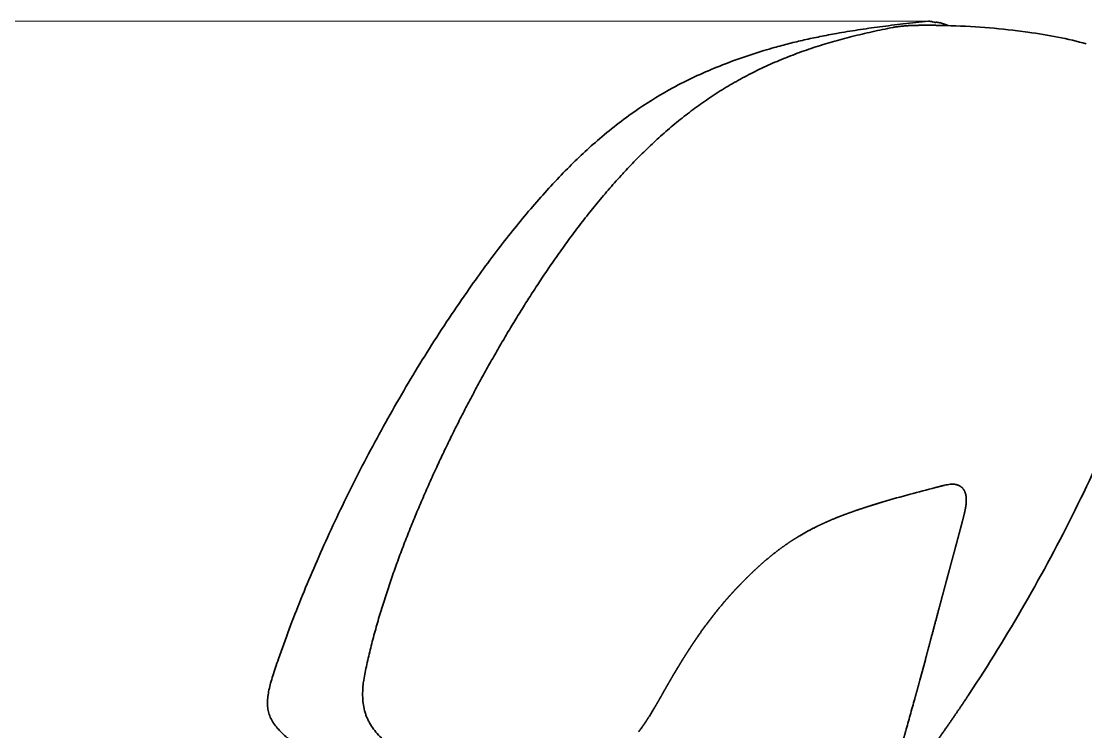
# Model space of a CAD drawing. Header units: millimetres. Extents: x 120 to 10915, y 515 to 8014.
# Drawn here: x 940.4 to 1227.4, y 3466.8 to 3658.3 of the extents above; entities that cross this region are included whole.
import ezdxf

# ---------------------------------------------------------------- set-up
doc = ezdxf.new("R2010")
doc.units = ezdxf.units.MM
doc.layers.get('0').update_dxf_attribs({"lineweight": 13})
doc.layers.add('201_Dimensions', color=7, linetype='Continuous', lineweight=13)
doc.layers.add('206_Cab_side_and_top_view', color=7, linetype='Continuous', lineweight=13)

# ---------------------------------------------------------------- blocks, each defined once
blk = doc.blocks.new('2488798_1')
at = {"layer": '206_Cab_side_and_top_view', "color": 3, "lineweight": 35}
for p, q in [((1188.14, 1487.22), (1188.37, 1487.21)), ((1211.76, 1485.38), (1208.97, 1485.76)), ((1186.9, 1362.6), (1186.91, 1362.6)), ((1194.15, 1353.5), (1194.12, 1353.41)), ((1184.16, 1316.17), (1182.69, 1310.67)), ((1182.69, 1310.67), (1182.49, 1309.94)), ((1032.44, 1306.5), (1032.42, 1306.49)), ((1032.42, 1306.49), (1032.44, 1306.47))]:
    blk.add_line(p, q, dxfattribs=at)
for centre, radius, start, end in [((1183.38, 1476.13), 12.37, 73.9598, 76.8801), ((1184.18, 1275.49), 211.76, 85.9974, 88.8653), ((1186.41, 1305.33), 181.84, 82.8736, 86.0422), ((1193.17, 1346.24), 17.4, 100.1632, 102.7131), ((1192.22, 1351.53), 12.03, 96.6084, 100.1776), ((1261.84, 1057.47), 314.16, 105.0884, 106.4707), ((1288.14, 963.13), 412.1, 104.2226, 105.2053), ((806.47, 1564.06), 466.73, 326.5536, 333.6023), ((1004.84, 1366.16), 123.52, 328.6185, 329.3578), ((3174.2, 746.41), 2069.88, 164.32591, 164.45143), ((1034.41, 1348.1), 88.87, 327.7364, 328.6305), ((1110.3, 1301.85), 0.0101, 171.9772, 260.28), ((-175.89, 1676.18), 1406.84, 344.35911, 344.54386), ((1071.59, 1324.68), 44.95, 321.6085, 322.7404), ((1076.75, 1320.72), 38.45, 322.784, 324.3259)]:
    blk.add_arc(centre, radius, start, end, dxfattribs=at)
for centre, major_axis, ratio, start_param, end_param in [((1165.98, 1474.41), (26.77, 10.33), 0.353034, 0.315871, 0.466935), ((1044.69, 1424.69), (201.48, 43.99), 0.220654, 0.470874, 0.546622), ((845.66, 1362.69), (400.72, 105.95), 0.16389, 0.267566, 0.32516), ((1014.7, 1447.55), (-159.1, -284.21), 0.700359, 1.641757, 1.81529)]:
    blk.add_ellipse(centre, major_axis=major_axis, ratio=ratio, start_param=start_param, end_param=end_param, dxfattribs=at)
for points, degree, knots in [([(1175.46, 1486.66), (1173.57, 1486.3), (1169.87, 1485.54), (1164.42, 1484.26), (1159.15, 1482.84), (1154.02, 1481.26), (1149.03, 1479.5), (1144.17, 1477.56), (1139.45, 1475.43), (1134.87, 1473.1), (1130.44, 1470.57), (1126.16, 1467.85), (1122.02, 1464.94), (1119.37, 1462.89), (1118.06, 1461.84)], 3, [0, 0, 0, 0, 5.761397, 11.349039, 16.795671, 22.122486, 27.433774, 32.663955, 37.833677, 42.956674, 48.06036, 53.136527, 58.18777, 63.207758, 63.207758, 63.207758, 63.207758]), ([(1184.99, 1488.32), (1182.73, 1488.1), (1178.35, 1487.65), (1172, 1486.88), (1166.03, 1486.03), (1160.64, 1485.14), (1155.84, 1484.23), (1151.55, 1483.32), (1147.45, 1482.34), (1143.82, 1481.37), (1141.56, 1480.71), (1140.63, 1480.43)], 3, [0, 0, 0, 0, 6.831733, 13.184135, 19.188257, 24.945181, 29.551091, 33.864826, 38.082945, 42.211638, 45.136546, 45.136546, 45.136546, 45.136546]), ([(1188.14, 1487.22), (1187.93, 1487.22), (1187.5, 1487.23), (1186.85, 1487.24), (1186.21, 1487.25), (1185.56, 1487.25), (1184.9, 1487.26), (1184.24, 1487.26), (1183.58, 1487.26), (1182.98, 1487.25), (1182.43, 1487.24), (1181.94, 1487.23), (1181.45, 1487.22), (1180.97, 1487.21), (1180.52, 1487.19), (1180.08, 1487.17), (1179.64, 1487.15), (1179.2, 1487.12), (1178.76, 1487.09), (1178.31, 1487.05), (1177.86, 1487.01), (1177.4, 1486.96), (1176.93, 1486.9), (1176.44, 1486.83), (1175.95, 1486.75), (1175.62, 1486.69), (1175.46, 1486.66)], 3, [0, 0, 0, 0, 0.640374, 1.283837, 1.930779, 2.581118, 3.235158, 3.892989, 4.554797, 5.220724, 5.708344, 6.198329, 6.69084, 7.186022, 7.621312, 8.058809, 8.498547, 8.940606, 9.385082, 9.832063, 10.281656, 10.733977, 11.222795, 11.715096, 12.211099, 12.712699, 12.712699, 12.712699, 12.712699]), ([(1184.99, 1488.32), (1185.02, 1488.32), (1185.07, 1488.33), (1185.15, 1488.33), (1185.22, 1488.33), (1185.3, 1488.33), (1185.39, 1488.32), (1185.48, 1488.31), (1185.57, 1488.3), (1185.65, 1488.29), (1185.73, 1488.27), (1185.8, 1488.26), (1185.86, 1488.25), (1185.91, 1488.24), (1185.96, 1488.23), (1186, 1488.22), (1186.05, 1488.21), (1186.1, 1488.2), (1186.14, 1488.19), (1186.17, 1488.18), (1186.19, 1488.18)], 3, [0, 0, 0, 0, 0.079911, 0.156343, 0.231273, 0.303092, 0.400267, 0.493064, 0.579942, 0.664194, 0.746316, 0.826202, 0.875678, 0.92494, 0.973374, 1.021609, 1.069462, 1.117114, 1.164559, 1.211787, 1.211787, 1.211787, 1.211787]), ([(1186.8, 1488.02), (1186.8, 1488.02), (1186.83, 1488.02), (1186.88, 1488.03), (1186.94, 1488.04), (1187.01, 1488.05), (1187.08, 1488.06), (1187.15, 1488.06), (1187.23, 1488.06), (1187.31, 1488.06), (1187.39, 1488.05), (1187.47, 1488.04), (1187.56, 1488.03), (1187.64, 1488.02), (1187.72, 1488), (1187.79, 1487.99), (1187.85, 1487.98), (1187.92, 1487.96), (1187.98, 1487.95), (1188.05, 1487.93), (1188.11, 1487.92), (1188.18, 1487.9), (1188.22, 1487.89), (1188.24, 1487.89)], 3, [0.664536, 0.664536, 0.664536, 0.664536, 0.674675, 0.743736, 0.811158, 0.876801, 0.94115, 1.020843, 1.098257, 1.173738, 1.247122, 1.337844, 1.425819, 1.511116, 1.593759, 1.661422, 1.728626, 1.794598, 1.858447, 1.926509, 1.994194, 2.060597, 2.126646, 2.126646, 2.126646, 2.126646]), ([(1061.19, 1416.22), (1064.09, 1420.35), (1069.8, 1428.11), (1078.61, 1438.94), (1087.29, 1448.42), (1094.97, 1455.64), (1101.48, 1460.94), (1108.01, 1465.66), (1114.82, 1469.8), (1121.92, 1473.39), (1127.93, 1476.01), (1134.18, 1478.37), (1138.44, 1479.76), (1140.63, 1480.43)], 3, [0, 0, 0, 0, 15.161218, 28.893677, 41.849461, 53.684557, 60.492466, 67.037516, 77.82235, 84.345332, 90.917298, 97.492368, 104.356914, 104.356914, 104.356914, 104.356914]), ([(1118.06, 1461.84), (1116.75, 1460.79), (1114.18, 1458.63), (1110.47, 1455.26), (1106.9, 1451.78), (1104.29, 1449.07), (1101.67, 1446.25), (1099.06, 1443.32), (1095.7, 1439.35), (1092.47, 1435.33), (1089.37, 1431.28), (1086.39, 1427.22), (1083.54, 1423.16), (1080.81, 1419.12), (1079.05, 1416.43), (1078.19, 1415.09)], 3, [0, 0, 0, 0, 5.05014, 10.063792, 15.049382, 20.008914, 21.336179, 26.578435, 31.783205, 36.943179, 42.049054, 47.085432, 52.047768, 56.924889, 61.703404, 61.703404, 61.703404, 61.703404]), ([(1061.19, 1416.22), (1059.34, 1413.59), (1055.7, 1408.27), (1050.43, 1400.13), (1045.34, 1391.83), (1040.43, 1383.4), (1035.72, 1374.89), (1031.23, 1366.33), (1026.97, 1357.76), (1022.97, 1349.25), (1019.24, 1340.85), (1015.79, 1332.59), (1012.62, 1324.47), (1010.67, 1319.08), (1009.75, 1316.41)], 3, [0, 0, 0, 0, 9.623335, 19.333976, 29.085267, 38.853862, 48.586107, 58.264311, 67.846855, 77.302231, 86.461342, 95.424442, 104.155341, 112.618231, 112.618231, 112.618231, 112.618231]), ([(1078.19, 1415.09), (1077.79, 1414.47), (1076.99, 1413.22), (1075.8, 1411.33), (1074.62, 1409.44), (1073.45, 1407.54), (1072.3, 1405.63), (1071.15, 1403.71), (1070.01, 1401.78), (1068.89, 1399.85), (1067.78, 1397.91), (1066.67, 1395.97), (1065.58, 1394.01), (1064.5, 1392.06), (1063.43, 1390.09), (1062.38, 1388.12), (1061.33, 1386.15), (1060.29, 1384.16), (1059.27, 1382.18), (1058.25, 1380.18), (1057.25, 1378.18), (1056.26, 1376.18), (1055.28, 1374.17), (1054.31, 1372.15), (1053.35, 1370.13), (1052.72, 1368.78), (1052.41, 1368.1)], 3, [0, 0, 0, 0, 2.226435, 4.454595, 6.684845, 8.916413, 11.149595, 13.383697, 15.618542, 17.853965, 20.090003, 22.326316, 24.562784, 26.799307, 29.035708, 31.272038, 33.50827, 35.744404, 37.980426, 40.216453, 42.452584, 44.688962, 46.925686, 49.163071, 51.401386, 53.640952, 53.640952, 53.640952, 53.640952]), ([(1052.41, 1368.1), (1051.74, 1366.64), (1050.41, 1363.73), (1048.49, 1359.33), (1046.63, 1354.93), (1044.84, 1350.52), (1043.13, 1346.11), (1041.49, 1341.7), (1039.94, 1337.27), (1038.46, 1332.83), (1037.08, 1328.37), (1035.79, 1323.89), (1034.6, 1319.4), (1033.89, 1316.39), (1033.56, 1314.88)], 3, [0, 0, 0, 0, 4.808499, 9.609207, 14.390054, 19.14561, 23.875391, 28.582335, 33.271185, 37.946954, 42.6161, 47.277758, 51.929699, 56.564015, 56.564015, 56.564015, 56.564015]), ([(1190.84, 1363.48), (1190.92, 1363.49), (1190.99, 1363.49), (1191.06, 1363.5), (1191.13, 1363.51), (1191.21, 1363.51), (1191.21, 1363.51), (1191.22, 1363.51), (1191.23, 1363.51), (1191.24, 1363.52), (1191.25, 1363.52), (1191.26, 1363.52), (1191.27, 1363.52), (1191.29, 1363.52), (1191.3, 1363.52), (1191.31, 1363.52), (1191.34, 1363.52), (1191.36, 1363.52), (1191.37, 1363.53), (1191.38, 1363.53), (1191.39, 1363.53), (1191.39, 1363.53), (1191.4, 1363.53), (1191.4, 1363.53), (1191.4, 1363.53), (1191.44, 1363.53), (1191.48, 1363.53), (1191.52, 1363.53), (1191.55, 1363.53), (1191.59, 1363.53)], 5, [0, 0, 0, 0, 0, 0, 0.3786149, 0.3786149, 0.3786149, 0.3880646, 0.3880646, 0.3880646, 0.4223876, 0.4223876, 0.4223876, 0.4567107, 0.4567107, 0.4567107, 0.5081905, 0.5081905, 0.5081905, 0.5596704, 0.5596704, 0.5596704, 0.5703182, 0.5703182, 0.5703182, 0.5809661, 0.5809661, 0.5809661, 0.7623638, 0.7623638, 0.7623638, 0.7623638, 0.7623638, 0.7623638]), ([(1194.15, 1353.5), (1194.28, 1354), (1194.41, 1354.51), (1194.54, 1355.01), (1194.69, 1355.64), (1194.83, 1356.28), (1194.86, 1356.41), (1194.99, 1357.03), (1195.09, 1357.66), (1195.16, 1358.16), (1195.2, 1358.68), (1195.2, 1359.21), (1195.2, 1359.22), (1195.2, 1359.42), (1195.2, 1359.62), (1195.19, 1359.8), (1195.17, 1360), (1195.15, 1360.19), (1195.15, 1360.2), (1195.14, 1360.27), (1195.12, 1360.34), (1195.11, 1360.41), (1195.05, 1360.77), (1194.95, 1361.13), (1194.85, 1361.42), (1194.61, 1361.92), (1194.28, 1362.35), (1194.11, 1362.53), (1193.93, 1362.69), (1193.73, 1362.84), (1193.72, 1362.84), (1193.57, 1362.95), (1193.42, 1363.04), (1193.26, 1363.13), (1193.01, 1363.24), (1192.76, 1363.32), (1192.67, 1363.35), (1192.49, 1363.4), (1192.31, 1363.44), (1192.21, 1363.46), (1192.03, 1363.49), (1191.85, 1363.51), (1191.76, 1363.52), (1191.68, 1363.53), (1191.59, 1363.53)], 5, [0, 0, 0, 0, 0, 0, 2.610678, 2.610678, 2.610678, 3.242809, 3.242809, 3.242809, 5.790055, 5.790055, 5.790055, 5.864456, 5.864456, 5.864456, 6.784193, 6.784193, 6.784193, 6.836856, 6.836856, 6.836856, 7.152794, 7.152794, 7.152794, 8.692001, 8.692001, 8.692001, 9.887296, 9.887296, 9.887296, 9.924484, 9.924484, 9.924484, 10.81151, 10.81151, 10.81151, 11.277443, 11.277443, 11.277443, 11.74029, 11.74029, 11.74029, 12.186267, 12.186267, 12.186267, 12.186267, 12.186267, 12.186267]), ([(1147.57, 1347.89), (1148.43, 1348.46), (1149.3, 1349.02), (1150.18, 1349.55), (1152.55, 1350.93), (1154.99, 1352.18), (1156.55, 1352.92), (1158.15, 1353.62), (1159.77, 1354.28), (1159.8, 1354.3), (1160.81, 1354.71), (1161.82, 1355.1), (1162.8, 1355.47), (1164.3, 1356.01), (1165.81, 1356.53), (1166.31, 1356.7), (1167.9, 1357.23), (1169.5, 1357.74), (1170.59, 1358.08), (1171.68, 1358.41), (1172.77, 1358.74)], 5, [0, 0, 0, 0, 0, 0, 5.185057, 5.185057, 5.185057, 13.78197, 13.78197, 13.78197, 13.972153, 13.972153, 13.972153, 19.244099, 19.244099, 19.244099, 21.968523, 21.968523, 21.968523, 27.680494, 27.680494, 27.680494, 27.680494, 27.680494, 27.680494]), ([(1194.12, 1353.41), (1194.02, 1353.01), (1193.91, 1352.6), (1193.81, 1352.2), (1193.59, 1351.4), (1193.38, 1350.59), (1193.27, 1350.19), (1193.03, 1349.29), (1192.79, 1348.39), (1192.66, 1347.9), (1192.5, 1347.33), (1192.35, 1346.76), (1192.32, 1346.66), (1191.93, 1345.21), (1191.54, 1343.77), (1191.17, 1342.4), (1190.79, 1340.98), (1190.41, 1339.57), (1190.4, 1339.52), (1190.14, 1338.57), (1189.89, 1337.62), (1189.65, 1336.73), (1189.39, 1335.78), (1189.14, 1334.84), (1189.13, 1334.79), (1188.67, 1333.09), (1188.22, 1331.38), (1187.77, 1329.73), (1186.78, 1326.03), (1185.8, 1322.32), (1185.25, 1320.26), (1184.7, 1318.22), (1184.16, 1316.17)], 5, [0, 0, 0, 0, 0, 0, 2.086228, 2.086228, 2.086228, 4.172455, 4.172455, 4.172455, 6.729818, 6.729818, 6.729818, 7.128557, 7.128557, 7.128557, 14.216604, 14.216604, 14.216604, 14.468019, 14.468019, 14.468019, 19.116786, 19.116786, 19.116786, 19.35905, 19.35905, 19.35905, 27.935937, 27.935937, 27.935937, 38.522553, 38.522553, 38.522553, 38.522553, 38.522553, 38.522553]), ([(1130.02, 1331.84), (1130.47, 1332.36), (1130.92, 1332.87), (1131.38, 1333.38), (1131.89, 1333.95), (1132.4, 1334.5), (1132.45, 1334.56), (1132.89, 1335.04), (1133.34, 1335.51), (1133.74, 1335.93), (1134.24, 1336.46), (1134.75, 1336.97), (1134.84, 1337.07), (1135.89, 1338.14), (1136.94, 1339.19), (1137.92, 1340.12), (1138.9, 1341.03), (1139.91, 1341.93)], 5, [0, 0, 0, 0, 0, 0, 3.441275, 3.441275, 3.441275, 3.812151, 3.812151, 3.812151, 6.725881, 6.725881, 6.725881, 7.440732, 7.440732, 7.440732, 14.207813, 14.207813, 14.207813, 14.207813, 14.207813, 14.207813]), ([(1114.92, 1309.84), (1115.24, 1310.39), (1115.56, 1310.94), (1115.87, 1311.49), (1116.29, 1312.19), (1116.71, 1312.89), (1116.73, 1312.93), (1117.06, 1313.48), (1117.4, 1314.04), (1117.64, 1314.43), (1118.04, 1315.1), (1118.45, 1315.76), (1118.58, 1315.98), (1119.06, 1316.75), (1119.55, 1317.52), (1119.87, 1318.03), (1120.28, 1318.66), (1120.69, 1319.29), (1120.74, 1319.37), (1121.2, 1320.07), (1121.67, 1320.78), (1122.05, 1321.34), (1122.44, 1321.91), (1122.83, 1322.48)], 5, [0, 0, 0, 0, 0, 0, 3.179742, 3.179742, 3.179742, 4.100336, 4.100336, 4.100336, 6.428271, 6.428271, 6.428271, 8.014115, 8.014115, 8.014115, 11.006302, 11.006302, 11.006302, 11.795127, 11.795127, 11.795127, 15.248095, 15.248095, 15.248095, 15.248095, 15.248095, 15.248095]), ([(1022.77, 1287.96), (1021.91, 1288.48), (1020.26, 1289.48), (1017.91, 1290.98), (1015.78, 1292.4), (1013.86, 1293.76), (1012.17, 1295.09), (1010.7, 1296.39), (1009.45, 1297.68), (1008.59, 1298.79), (1008.03, 1299.69), (1007.68, 1300.36), (1007.39, 1301.04), (1007.15, 1301.74), (1006.97, 1302.45), (1006.81, 1303.43), (1006.74, 1304.71), (1006.87, 1306.33), (1007.18, 1308.06), (1007.64, 1309.92), (1008.24, 1311.93), (1008.96, 1314.11), (1009.47, 1315.62), (1009.75, 1316.41)], 3, [0, 0, 0, 0, 3.017026, 5.79778, 8.355691, 10.701905, 12.847352, 14.804016, 16.589587, 18.229259, 19.005831, 19.760475, 20.499456, 21.229551, 21.957849, 22.691486, 24.20115, 25.808912, 27.553936, 29.463943, 31.558768, 33.851196, 36.349954, 36.349954, 36.349954, 36.349954]), ([(1043.99, 1290.3), (1043.38, 1290.7), (1042.16, 1291.5), (1040.37, 1292.75), (1038.67, 1294.06), (1037.09, 1295.47), (1035.69, 1297.01), (1034.7, 1298.42), (1034.04, 1299.6), (1033.61, 1300.52), (1033.25, 1301.46), (1032.86, 1302.76), (1032.54, 1304.44), (1032.4, 1306.63), (1032.49, 1308.72), (1032.75, 1310.81), (1033.1, 1312.78), (1033.4, 1314.18), (1033.56, 1314.88)], 3, [0, 0, 0, 0, 2.196669, 4.374963, 6.528747, 8.644224, 10.725609, 12.761847, 13.779583, 14.79126, 15.799555, 16.807362, 18.846993, 20.913385, 23.367499, 25.112213, 27.235756, 29.387342, 29.387342, 29.387342, 29.387342]), ([(1111.11, 1303.21), (1111.48, 1303.82), (1111.84, 1304.44), (1112.2, 1305.06), (1112.71, 1305.95), (1113.21, 1306.84), (1113.37, 1307.13), (1113.77, 1307.83), (1114.18, 1308.54), (1114.42, 1308.98), (1114.67, 1309.41), (1114.92, 1309.84)], 5, [0, 0, 0, 0, 0, 0, 3.592813, 3.592813, 3.592813, 5.15801, 5.15801, 5.15801, 7.673593, 7.673593, 7.673593, 7.673593, 7.673593, 7.673593]), ([(1195.91, 1306.82), (1195.76, 1306.6), (1195.46, 1306.15), (1195.02, 1305.47), (1194.57, 1304.8), (1194.12, 1304.13), (1193.67, 1303.46), (1193.21, 1302.79), (1192.76, 1302.12), (1192.3, 1301.45), (1191.84, 1300.77), (1191.38, 1300.1), (1190.92, 1299.43), (1190.45, 1298.76), (1189.99, 1298.09), (1189.52, 1297.42), (1189.04, 1296.75), (1188.57, 1296.08), (1188.09, 1295.41), (1187.61, 1294.74), (1187.12, 1294.07), (1186.64, 1293.4), (1186.15, 1292.73), (1185.66, 1292.07), (1185.18, 1291.41), (1184.85, 1290.98), (1184.69, 1290.76)], 3, [0, 0, 0, 0, 0.807506, 1.615345, 2.423499, 3.232015, 4.040912, 4.850428, 5.660729, 6.471994, 7.284358, 8.098072, 8.913276, 9.730077, 10.548508, 11.368627, 12.19035, 13.013503, 13.838015, 14.663339, 15.489038, 16.31441, 17.138788, 17.961102, 18.780349, 19.595078, 19.595078, 19.595078, 19.595078]), ([(1107.98, 1298.29), (1108.14, 1298.51), (1108.29, 1298.74), (1108.44, 1298.96), (1108.6, 1299.18), (1108.75, 1299.41), (1108.75, 1299.41), (1108.88, 1299.61), (1109.01, 1299.81), (1109.13, 1299.98), (1109.29, 1300.24), (1109.45, 1300.49), (1109.49, 1300.55), (1109.53, 1300.6), (1109.56, 1300.66)], 5, [0, 0, 0, 0, 0, 0, 1.36288, 1.36288, 1.36288, 1.381676, 1.381676, 1.381676, 2.54688, 2.54688, 2.54688, 2.891383, 2.891383, 2.891383, 2.891383, 2.891383, 2.891383]), ([(1178.85, 1296.88), (1178.77, 1296.58), (1178.68, 1296.28), (1178.59, 1295.95), (1178.4, 1295.28), (1178.21, 1294.61), (1178.1, 1294.25), (1177.87, 1293.46), (1177.63, 1292.67), (1177.5, 1292.25), (1177.36, 1291.82), (1177.23, 1291.4)], 5, [0, 0, 0, 0, 0, 0, 1.581031, 1.581031, 1.581031, 3.494366, 3.494366, 3.494366, 5.726701, 5.726701, 5.726701, 5.726701, 5.726701, 5.726701])]:
    blk.add_open_spline(points, degree=degree, knots=knots, dxfattribs=at)
for points in [[(1186.91, 1362.6), (1187.39, 1362.72), (1187.88, 1362.85), (1188.36, 1362.98), (1188.85, 1363.11), (1189.34, 1363.21)], [(1147.57, 1347.89), (1145.96, 1346.81), (1144.39, 1345.66), (1142.85, 1344.47), (1141.36, 1343.22), (1139.91, 1341.93)], [(1130.02, 1331.84), (1128.49, 1330.04), (1127.02, 1328.19), (1125.54, 1326.34), (1124.17, 1324.42), (1122.83, 1322.48)], [(1182.49, 1309.94), (1182.26, 1309.06), (1182.01, 1308.19), (1181.78, 1307.37), (1181.53, 1306.5), (1181.29, 1305.62)]]:
    blk.add_open_spline(points, degree=5, dxfattribs=at)
blk = doc.blocks.new('BLOCK93')
at = {"layer": '201_Dimensions', "color": 2, "lineweight": 18}
blk.add_line((1184.993164, 1488.319824), (168, 1488.319824), dxfattribs=at)

msp = doc.modelspace()

# ---------------------------------------------------------------- block references
at = {"color": 7, "lineweight": 35}
msp.add_blockref('2488798_1', (0, 2170), dxfattribs=at)
at = {"layer": '201_Dimensions', "lineweight": 0}
msp.add_blockref('BLOCK93', (0, 2170), dxfattribs=at)

doc.saveas('drawing.dxf')
